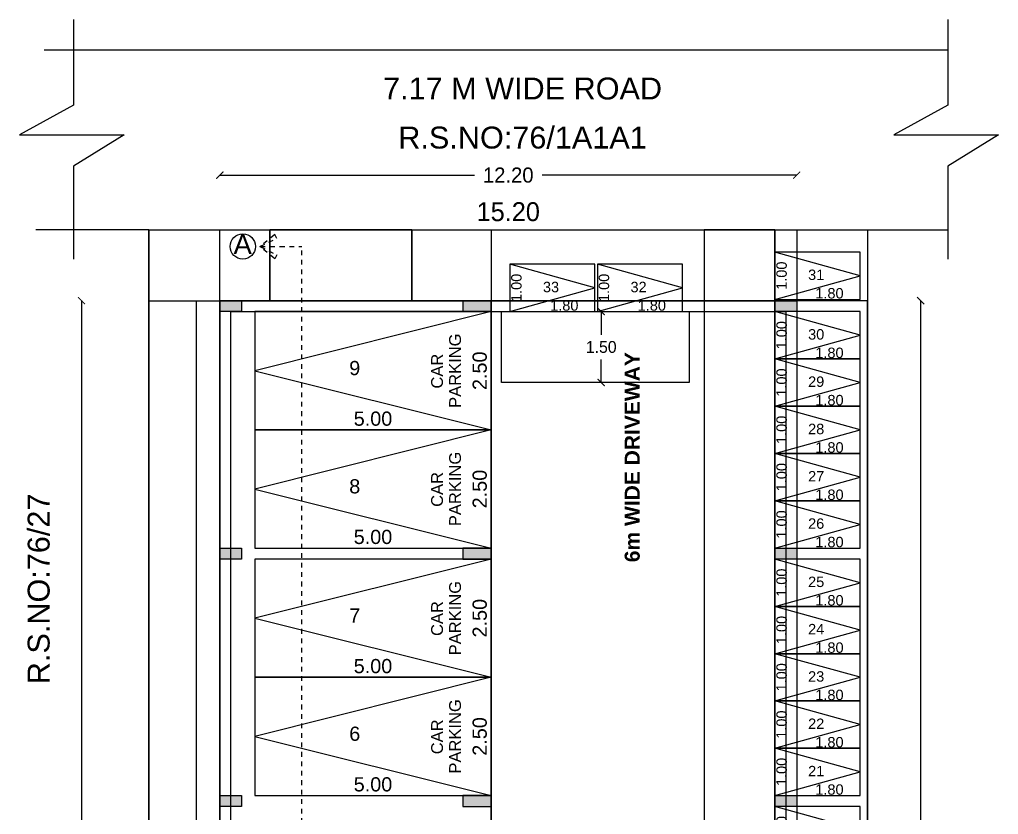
# Model space of a CAD drawing. Header units: metres. Extents: x 21686 to 22035, y 16742 to 16822.
# Drawn here: x 21685.91 to 21706.61, y 16782.58 to 16799.38 of the extents above; entities that cross this region are included whole.
import ezdxf
from ezdxf.enums import TextEntityAlignment as Align

# ---------------------------------------------------------------- set-up
doc = ezdxf.new("R2010")
doc.units = ezdxf.units.M
doc.header["$LTSCALE"] = 1.8
doc.header["$MEASUREMENT"] = 0
for name, pattern in [('CENTER', [2, 1.25, -0.25, 0.25, -0.25]), ('DASHED2', [0.375, 0.25, -0.125]), ('HIDDEN', [0.375, 0.25, -0.125])]:
    doc.linetypes.add(name, pattern=pattern)
for name, color, linetype in [('AS_AT_SITE', 6, 'Continuous'), ('BLK_1_FLR_0_BLT_UP_AREA', 18, 'Continuous'), ('BLK_1_FLR_0_BLT_UP_AREA_DEDUCT', 18, 'Continuous'), ('BLK_1_FLR_0_STILT_PARKING', 13, 'Continuous'), ('BLK_1_LVL_0_BLDG_FOOT_PRINT', 1, 'Continuous'), ('BLK_1_LVL_0_REAR_SETBACK', 11, 'Continuous'), ('BLK_1_LVL_0_SIDE_SETBACK1', 171, 'Continuous'), ('BLK_1_LVL_0_SIDE_SETBACK2', 102, 'Continuous'), ('DRIVE_WAY', 255, 'Continuous'), ('FMB_OR_PLR', 70, 'Continuous'), ('PLOT_BOUNDARY', 70, 'Continuous'), ('RWH', 130, 'Continuous'), ('SEPTIC_TANK', 146, 'Continuous'), ('SUPER_IMPOSED', 5, 'Continuous'), ('TWO_WHEELER_DRIVE_WAY', 6, 'Continuous'), ('WASTE_MANAGEMENT', 240, 'Continuous')]:
    doc.layers.add(name, color=color, linetype=linetype)
doc.layers.add('BLK_1_FIRE_TENDER_MOVEMENT', color=161, linetype='Continuous', lineweight=0)
for name, color, linetype, plot in [('PARKING_SLOT', 30, 'Continuous', False), ('PER_AISLE_WIDTH', 5, 'Continuous', False), ('TWO_WHEELER_PARKING', 2, 'Continuous', False)]:
    doc.layers.add(name, color=color, linetype=linetype, plot=plot)
doc.styles.add('ARIAL', font='arial.ttf')
doc.styles.get("Standard").update_dxf_attribs({"font": 'arial.ttf'})
doc.styles.add('TR', font='arialbd.ttf')
doc.styles.add('USA TEXT', font='GOTHIC.TTF')
doc.dimstyles.new('1-100-ED', dxfattribs={"dimtxt": 0.25, "dimasz": 0.15, "dimexe": 0.18, "dimexo": 0.0625, "dimgap": 0.129, "dimtad": 0, "dimtih": 1, "dimtoh": 1, "dimzin": 0, "dimdsep": 46, "dimtxsty": 'USA TEXT', "dimblk": 'ARCHTICK', "dimcen": 0.1, "dimse1": 1, "dimse2": 1, "dimadec": 0, "dimazin": 0, "dimtfac": 1, "dimtofl": 0, "dimtmove": 0, "dimatfit": 3, "dimldrblk": 'ARCHTICK', "dimfxl": 0, "dimtolj": 1, "dimtzin": 0, "dimarcsym": 0})
doc.dimstyles.new('Copy of ISO-25', dxfattribs={"dimtxt": 0.3, "dimasz": 0, "dimexe": 1.25, "dimexo": 0.625, "dimgap": 0.15, "dimtad": 1, "dimzin": 1, "dimdsep": 46, "dimtxsty": 'Standard', "dimcen": 2.5, "dimse1": 1, "dimse2": 1, "dimsd1": 1, "dimsd2": 1, "dimclrd": 256, "dimadec": 1, "dimazin": 0, "dimtfac": 1, "dimtmove": 0, "dimatfit": 3, "dimfxl": 0, "dimarcsym": 0})

# ---------------------------------------------------------------- blocks, each defined once
blk = doc.blocks.new('*D107')
at = {"layer": 'Defpoints', "color": 0}
for p in [(21703.842, 16795.321), (21688.642, 16794.82), (21703.842, 16794.82)]:
    blk.add_point(p, dxfattribs=at)
at = {"color": 0, "insert": (21696.242, 16795.321), "char_height": 0.4, "attachment_point": 5, "style": 'USA TEXT'}
blk.add_mtext('\\A1;15.20', dxfattribs=at)
blk = doc.blocks.new('_ArchTick')
at = {"color": 0, "linetype": 'ByBlock', "const_width": 0.15}
blk.add_lwpolyline([(-0.5, -0.5), (0.5, 0.5)], dxfattribs=at)
blk = doc.blocks.new('*D108')
at = {"layer": 'Defpoints', "color": 0}
for p in [(21703.842, 16794.943), (21703.842, 16760.743), (21704.347, 16760.743)]:
    blk.add_point(p, dxfattribs=at)
at = {"color": 0, "insert": (21704.347, 16777.843), "char_height": 0.4, "attachment_point": 5, "rotation": 90, "style": 'USA TEXT'}
blk.add_mtext('\\A1;34.20', dxfattribs=at)
blk = doc.blocks.new('*D109')
at = {"layer": 'Defpoints', "color": 0}
for p in [(21688.642, 16794.943), (21688.079, 16760.143), (21688.642, 16760.143)]:
    blk.add_point(p, dxfattribs=at)
at = {"color": 0, "insert": (21688.079, 16776.749), "char_height": 0.4, "attachment_point": 5, "rotation": 90, "style": 'USA TEXT'}
blk.add_mtext('\\A1;34.80', dxfattribs=at)
blk = doc.blocks.new('*D111')
at = {"color": 0, "lineweight": -2}
for p, q in [((21690.142, 16796.096), (21695.525, 16796.096)), ((21702.342, 16796.096), (21696.958, 16796.096))]:
    blk.add_line(p, q, dxfattribs=at)
at = {"layer": 'Defpoints', "color": 0}
for p in [(21702.342, 16796.096), (21690.142, 16793.443), (21702.342, 16793.443)]:
    blk.add_point(p, dxfattribs=at)
at = {"color": 0, "lineweight": -2, "xscale": 0.15, "yscale": 0.15, "zscale": 0.15, "rotation": 180}
blk.add_blockref('_ArchTick', (21690.142, 16796.096), dxfattribs=at)
at = {"color": 0, "lineweight": -2, "xscale": 0.15, "yscale": 0.15, "zscale": 0.15}
blk.add_blockref('_ArchTick', (21702.342, 16796.096), dxfattribs=at)
at = {"color": 0, "insert": (21696.242, 16796.096), "char_height": 0.32, "attachment_point": 5, "style": 'USA TEXT'}
blk.add_mtext('\\A1;12.20', dxfattribs=at)
blk = doc.blocks.new('*D112')
at = {"color": 0, "lineweight": -2}
for p, q in [((21687.22, 16793.443), (21687.22, 16781.305)), ((21687.22, 16767.689), (21687.22, 16779.827))]:
    blk.add_line(p, q, dxfattribs=at)
at = {"layer": 'Defpoints', "color": 0}
for p in [(21690.142, 16793.443), (21687.22, 16767.689), (21690.142, 16767.689)]:
    blk.add_point(p, dxfattribs=at)
at = {"color": 0, "lineweight": -2, "xscale": 0.15, "yscale": 0.15, "zscale": 0.15}
for p, rotation in [((21687.22, 16793.443), 90), ((21687.22, 16767.689), 270)]:
    blk.add_blockref('_ArchTick', p, dxfattribs=dict(at, rotation=rotation))
at = {"color": 0, "insert": (21687.22, 16780.566), "char_height": 0.32, "attachment_point": 5, "rotation": 90, "style": 'USA TEXT'}
blk.add_mtext('\\A1;25.75', dxfattribs=at)
blk = doc.blocks.new('*D113')
at = {"color": 0, "lineweight": -2}
for p, q in [((21704.961, 16793.443), (21704.961, 16781.305)), ((21704.961, 16767.689), (21704.961, 16779.827))]:
    blk.add_line(p, q, dxfattribs=at)
at = {"layer": 'Defpoints', "color": 0}
for p in [(21702.342, 16793.443), (21704.961, 16793.443), (21702.342, 16767.689)]:
    blk.add_point(p, dxfattribs=at)
at = {"color": 0, "lineweight": -2, "xscale": 0.15, "yscale": 0.15, "zscale": 0.15}
for p, rotation in [((21704.961, 16793.443), 90), ((21704.961, 16767.689), 270)]:
    blk.add_blockref('_ArchTick', p, dxfattribs=dict(at, rotation=rotation))
at = {"color": 0, "insert": (21704.961, 16780.566), "char_height": 0.32, "attachment_point": 5, "rotation": 90, "style": 'USA TEXT'}
blk.add_mtext('\\A1;25.75', dxfattribs=at)
blk = doc.blocks.new('*D144')
at = {"layer": 'Defpoints', "color": 0}
for p in [(21690.882, 16782.981), (21695.882, 16782.981), (21695.882, 16782.914)]:
    blk.add_point(p, dxfattribs=at)
at = {"color": 0, "insert": (21693.382, 16783.217), "char_height": 0.3, "attachment_point": 5}
blk.add_mtext('5.00', dxfattribs=at)
blk = doc.blocks.new('*D145')
at = {"layer": 'Defpoints', "color": 0}
for p in [(21695.882, 16785.481), (21695.943, 16785.481), (21695.882, 16782.981)]:
    blk.add_point(p, dxfattribs=at)
at = {"color": 0, "insert": (21695.64, 16784.231), "char_height": 0.3, "attachment_point": 5, "rotation": 90}
blk.add_mtext('2.50', dxfattribs=at)
blk = doc.blocks.new('*D146')
at = {"layer": 'Defpoints', "color": 0}
for p in [(21690.882, 16785.481), (21695.882, 16785.481), (21695.882, 16785.414)]:
    blk.add_point(p, dxfattribs=at)
at = {"color": 0, "insert": (21693.382, 16785.717), "char_height": 0.3, "attachment_point": 5}
blk.add_mtext('5.00', dxfattribs=at)
blk = doc.blocks.new('*D147')
at = {"layer": 'Defpoints', "color": 0}
for p in [(21695.882, 16787.981), (21695.943, 16787.981), (21695.882, 16785.481)]:
    blk.add_point(p, dxfattribs=at)
at = {"color": 0, "insert": (21695.64, 16786.731), "char_height": 0.3, "attachment_point": 5, "rotation": 90}
blk.add_mtext('2.50', dxfattribs=at)
blk = doc.blocks.new('*D148')
at = {"layer": 'Defpoints', "color": 0}
for p in [(21690.882, 16788.211), (21695.882, 16788.211), (21695.882, 16788.144)]:
    blk.add_point(p, dxfattribs=at)
at = {"color": 0, "insert": (21693.382, 16788.447), "char_height": 0.3, "attachment_point": 5}
blk.add_mtext('5.00', dxfattribs=at)
blk = doc.blocks.new('*D149')
at = {"layer": 'Defpoints', "color": 0}
for p in [(21695.882, 16790.711), (21695.943, 16790.711), (21695.882, 16788.211)]:
    blk.add_point(p, dxfattribs=at)
at = {"color": 0, "insert": (21695.64, 16789.461), "char_height": 0.3, "attachment_point": 5, "rotation": 90}
blk.add_mtext('2.50', dxfattribs=at)
blk = doc.blocks.new('*D150')
at = {"layer": 'Defpoints', "color": 0}
for p in [(21690.882, 16790.711), (21695.882, 16790.711), (21695.882, 16790.644)]:
    blk.add_point(p, dxfattribs=at)
at = {"color": 0, "insert": (21693.382, 16790.947), "char_height": 0.3, "attachment_point": 5}
blk.add_mtext('5.00', dxfattribs=at)
blk = doc.blocks.new('*D151')
at = {"layer": 'Defpoints', "color": 0}
for p in [(21695.882, 16793.211), (21695.943, 16793.211), (21695.882, 16790.711)]:
    blk.add_point(p, dxfattribs=at)
at = {"color": 0, "insert": (21695.64, 16791.961), "char_height": 0.3, "attachment_point": 5, "rotation": 90}
blk.add_mtext('2.50', dxfattribs=at)
blk = doc.blocks.new('*D193')
at = {"layer": 'Defpoints', "color": 0}
for p in [(21701.882, 16782.751), (21702.285, 16782.751), (21701.882, 16781.751)]:
    blk.add_point(p, dxfattribs=at)
at = {"color": 0, "insert": (21702.023, 16782.251), "char_height": 0.22, "attachment_point": 5, "rotation": 90}
blk.add_mtext('1.00', dxfattribs=at)
blk = doc.blocks.new('*D194')
at = {"layer": 'Defpoints', "color": 0}
for p in [(21701.882, 16782.981), (21703.682, 16782.981), (21703.682, 16782.846)]:
    blk.add_point(p, dxfattribs=at)
at = {"color": 0, "insert": (21703.034, 16783.108), "char_height": 0.22, "attachment_point": 5}
blk.add_mtext('1.80', dxfattribs=at)
blk = doc.blocks.new('*D195')
at = {"layer": 'Defpoints', "color": 0}
for p in [(21701.882, 16783.981), (21702.285, 16783.981), (21701.882, 16782.981)]:
    blk.add_point(p, dxfattribs=at)
at = {"color": 0, "insert": (21702.023, 16783.481), "char_height": 0.22, "attachment_point": 5, "rotation": 90}
blk.add_mtext('1.00', dxfattribs=at)
blk = doc.blocks.new('*D196')
at = {"layer": 'Defpoints', "color": 0}
for p in [(21701.882, 16783.981), (21703.682, 16783.981), (21703.682, 16783.846)]:
    blk.add_point(p, dxfattribs=at)
at = {"color": 0, "insert": (21703.034, 16784.108), "char_height": 0.22, "attachment_point": 5}
blk.add_mtext('1.80', dxfattribs=at)
blk = doc.blocks.new('*D197')
at = {"layer": 'Defpoints', "color": 0}
for p in [(21701.882, 16784.981), (21702.285, 16784.981), (21701.882, 16783.981)]:
    blk.add_point(p, dxfattribs=at)
at = {"color": 0, "insert": (21702.023, 16784.481), "char_height": 0.22, "attachment_point": 5, "rotation": 90}
blk.add_mtext('1.00', dxfattribs=at)
blk = doc.blocks.new('*D198')
at = {"layer": 'Defpoints', "color": 0}
for p in [(21701.882, 16784.981), (21703.682, 16784.981), (21703.682, 16784.846)]:
    blk.add_point(p, dxfattribs=at)
at = {"color": 0, "insert": (21703.034, 16785.108), "char_height": 0.22, "attachment_point": 5}
blk.add_mtext('1.80', dxfattribs=at)
blk = doc.blocks.new('*D199')
at = {"layer": 'Defpoints', "color": 0}
for p in [(21701.882, 16785.981), (21702.285, 16785.981), (21701.882, 16784.981)]:
    blk.add_point(p, dxfattribs=at)
at = {"color": 0, "insert": (21702.023, 16785.481), "char_height": 0.22, "attachment_point": 5, "rotation": 90}
blk.add_mtext('1.00', dxfattribs=at)
blk = doc.blocks.new('*D200')
at = {"layer": 'Defpoints', "color": 0}
for p in [(21701.882, 16785.981), (21703.682, 16785.981), (21703.682, 16785.846)]:
    blk.add_point(p, dxfattribs=at)
at = {"color": 0, "insert": (21703.034, 16786.108), "char_height": 0.22, "attachment_point": 5}
blk.add_mtext('1.80', dxfattribs=at)
blk = doc.blocks.new('*D201')
at = {"layer": 'Defpoints', "color": 0}
for p in [(21701.882, 16786.981), (21702.285, 16786.981), (21701.882, 16785.981)]:
    blk.add_point(p, dxfattribs=at)
at = {"color": 0, "insert": (21702.023, 16786.481), "char_height": 0.22, "attachment_point": 5, "rotation": 90}
blk.add_mtext('1.00', dxfattribs=at)
blk = doc.blocks.new('*D202')
at = {"layer": 'Defpoints', "color": 0}
for p in [(21701.882, 16786.981), (21703.682, 16786.981), (21703.682, 16786.846)]:
    blk.add_point(p, dxfattribs=at)
at = {"color": 0, "insert": (21703.034, 16787.108), "char_height": 0.22, "attachment_point": 5}
blk.add_mtext('1.80', dxfattribs=at)
blk = doc.blocks.new('*D203')
at = {"layer": 'Defpoints', "color": 0}
for p in [(21701.882, 16787.981), (21702.285, 16787.981), (21701.882, 16786.981)]:
    blk.add_point(p, dxfattribs=at)
at = {"color": 0, "insert": (21702.023, 16787.481), "char_height": 0.22, "attachment_point": 5, "rotation": 90}
blk.add_mtext('1.00', dxfattribs=at)
blk = doc.blocks.new('*D204')
at = {"layer": 'Defpoints', "color": 0}
for p in [(21701.882, 16788.212), (21703.682, 16788.212), (21703.682, 16788.077)]:
    blk.add_point(p, dxfattribs=at)
at = {"color": 0, "insert": (21703.034, 16788.339), "char_height": 0.22, "attachment_point": 5}
blk.add_mtext('1.80', dxfattribs=at)
blk = doc.blocks.new('*D205')
at = {"layer": 'Defpoints', "color": 0}
for p in [(21701.882, 16789.212), (21702.285, 16789.212), (21701.882, 16788.212)]:
    blk.add_point(p, dxfattribs=at)
at = {"color": 0, "insert": (21702.023, 16788.712), "char_height": 0.22, "attachment_point": 5, "rotation": 90}
blk.add_mtext('1.00', dxfattribs=at)
blk = doc.blocks.new('*D206')
at = {"layer": 'Defpoints', "color": 0}
for p in [(21701.882, 16789.212), (21703.682, 16789.212), (21703.682, 16789.077)]:
    blk.add_point(p, dxfattribs=at)
at = {"color": 0, "insert": (21703.034, 16789.339), "char_height": 0.22, "attachment_point": 5}
blk.add_mtext('1.80', dxfattribs=at)
blk = doc.blocks.new('*D207')
at = {"layer": 'Defpoints', "color": 0}
for p in [(21701.882, 16790.212), (21702.285, 16790.212), (21701.882, 16789.212)]:
    blk.add_point(p, dxfattribs=at)
at = {"color": 0, "insert": (21702.023, 16789.712), "char_height": 0.22, "attachment_point": 5, "rotation": 90}
blk.add_mtext('1.00', dxfattribs=at)
blk = doc.blocks.new('*D208')
at = {"layer": 'Defpoints', "color": 0}
for p in [(21701.882, 16790.212), (21703.682, 16790.212), (21703.682, 16790.077)]:
    blk.add_point(p, dxfattribs=at)
at = {"color": 0, "insert": (21703.034, 16790.339), "char_height": 0.22, "attachment_point": 5}
blk.add_mtext('1.80', dxfattribs=at)
blk = doc.blocks.new('*D209')
at = {"layer": 'Defpoints', "color": 0}
for p in [(21701.882, 16791.212), (21702.285, 16791.212), (21701.882, 16790.212)]:
    blk.add_point(p, dxfattribs=at)
at = {"color": 0, "insert": (21702.023, 16790.712), "char_height": 0.22, "attachment_point": 5, "rotation": 90}
blk.add_mtext('1.00', dxfattribs=at)
blk = doc.blocks.new('*D210')
at = {"layer": 'Defpoints', "color": 0}
for p in [(21701.882, 16791.212), (21703.682, 16791.212), (21703.682, 16791.077)]:
    blk.add_point(p, dxfattribs=at)
at = {"color": 0, "insert": (21703.034, 16791.339), "char_height": 0.22, "attachment_point": 5}
blk.add_mtext('1.80', dxfattribs=at)
blk = doc.blocks.new('*D211')
at = {"layer": 'Defpoints', "color": 0}
for p in [(21701.882, 16792.212), (21702.285, 16792.212), (21701.882, 16791.212)]:
    blk.add_point(p, dxfattribs=at)
at = {"color": 0, "insert": (21702.023, 16791.712), "char_height": 0.22, "attachment_point": 5, "rotation": 90}
blk.add_mtext('1.00', dxfattribs=at)
blk = doc.blocks.new('*D212')
at = {"layer": 'Defpoints', "color": 0}
for p in [(21701.882, 16792.212), (21703.682, 16792.212), (21703.682, 16792.077)]:
    blk.add_point(p, dxfattribs=at)
at = {"color": 0, "insert": (21703.034, 16792.339), "char_height": 0.22, "attachment_point": 5}
blk.add_mtext('1.80', dxfattribs=at)
blk = doc.blocks.new('*D213')
at = {"layer": 'Defpoints', "color": 0}
for p in [(21701.882, 16793.212), (21702.285, 16793.212), (21701.882, 16792.212)]:
    blk.add_point(p, dxfattribs=at)
at = {"color": 0, "insert": (21702.023, 16792.712), "char_height": 0.22, "attachment_point": 5, "rotation": 90}
blk.add_mtext('1.00', dxfattribs=at)
blk = doc.blocks.new('*D214')
at = {"layer": 'Defpoints', "color": 0}
for p in [(21701.882, 16793.471), (21703.682, 16793.471), (21703.682, 16793.336)]:
    blk.add_point(p, dxfattribs=at)
at = {"color": 0, "insert": (21703.034, 16793.598), "char_height": 0.22, "attachment_point": 5}
blk.add_mtext('1.80', dxfattribs=at)
blk = doc.blocks.new('*D215')
at = {"layer": 'Defpoints', "color": 0}
for p in [(21701.882, 16794.471), (21702.285, 16794.471), (21701.882, 16793.471)]:
    blk.add_point(p, dxfattribs=at)
at = {"color": 0, "insert": (21702.023, 16793.971), "char_height": 0.22, "attachment_point": 5, "rotation": 90}
blk.add_mtext('1.00', dxfattribs=at)
blk = doc.blocks.new('*D222')
at = {"layer": 'Defpoints', "color": 0}
for p in [(21698.126, 16793.213), (21699.926, 16793.213), (21699.926, 16793.077)]:
    blk.add_point(p, dxfattribs=at)
at = {"color": 0, "insert": (21699.278, 16793.34), "char_height": 0.22, "attachment_point": 5}
blk.add_mtext('1.80', dxfattribs=at)
blk = doc.blocks.new('*D223')
at = {"layer": 'Defpoints', "color": 0}
for p in [(21698.126, 16794.213), (21698.53, 16794.213), (21698.126, 16793.213)]:
    blk.add_point(p, dxfattribs=at)
at = {"color": 0, "insert": (21698.267, 16793.713), "char_height": 0.22, "attachment_point": 5, "rotation": 90}
blk.add_mtext('1.00', dxfattribs=at)
blk = doc.blocks.new('*D224')
at = {"layer": 'Defpoints', "color": 0}
for p in [(21696.275, 16793.213), (21698.075, 16793.213), (21698.075, 16793.077)]:
    blk.add_point(p, dxfattribs=at)
at = {"color": 0, "insert": (21697.427, 16793.34), "char_height": 0.22, "attachment_point": 5}
blk.add_mtext('1.80', dxfattribs=at)
blk = doc.blocks.new('*D225')
at = {"layer": 'Defpoints', "color": 0}
for p in [(21696.275, 16794.213), (21696.678, 16794.213), (21696.275, 16793.213)]:
    blk.add_point(p, dxfattribs=at)
at = {"color": 0, "insert": (21696.416, 16793.713), "char_height": 0.22, "attachment_point": 5, "rotation": 90}
blk.add_mtext('1.00', dxfattribs=at)
blk = doc.blocks.new('*D231')
at = {"layer": 'Defpoints', "color": 0}
for p in [(21698.208, 16793.213), (21698.208, 16793.213), (21698.208, 16791.713)]:
    blk.add_point(p, dxfattribs=at)
at = {"layer": 'TWO_WHEELER_DRIVE_WAY', "color": 0, "lineweight": -2}
for p, q in [((21698.208, 16793.213), (21698.208, 16792.723)), ((21698.208, 16791.713), (21698.208, 16792.202))]:
    blk.add_line(p, q, dxfattribs=at)
at = {"layer": 'TWO_WHEELER_DRIVE_WAY', "color": 0, "lineweight": -2, "xscale": 0.15, "yscale": 0.15, "zscale": 0.15}
for p, rotation in [((21698.208, 16793.213), 90), ((21698.208, 16791.713), 270)]:
    blk.add_blockref('_ArchTick', p, dxfattribs=dict(at, rotation=rotation))
at = {"layer": 'TWO_WHEELER_DRIVE_WAY', "color": 0, "insert": (21698.208, 16792.463), "char_height": 0.25, "attachment_point": 5, "style": 'USA TEXT'}
blk.add_mtext('\\A1;1.50', dxfattribs=at)

msp = doc.modelspace()

# ---------------------------------------------------------------- hatches: boundary and pattern name
h = msp.add_hatch(color=256)
h.dxf.hatch_style = 1
h.paths.add_polyline_path([(21690.6018, 16793.2126), (21690.6018, 16793.4426), (21690.1418, 16793.4426), (21690.1418, 16793.2126)])
h = msp.add_hatch(color=256)
h.dxf.hatch_style = 1
h.paths.add_polyline_path([(21695.2818, 16793.4426), (21695.2818, 16793.2126), (21695.8818, 16793.2126), (21695.8818, 16793.4426)])
h = msp.add_hatch(color=256)
h.dxf.hatch_style = 1
h.paths.add_polyline_path([(21702.3418, 16793.2126), (21702.3418, 16793.4426), (21701.8818, 16793.4426), (21701.8818, 16793.2126)])
h = msp.add_hatch(color=256)
h.dxf.hatch_style = 1
h.paths.add_polyline_path([(21690.6018, 16787.981), (21690.6018, 16788.211), (21690.1418, 16788.211), (21690.1418, 16787.981)])
h = msp.add_hatch(color=256)
h.dxf.hatch_style = 1
h.paths.add_polyline_path([(21695.2818, 16788.211), (21695.2818, 16787.981), (21695.8818, 16787.981), (21695.8818, 16788.211)])
h = msp.add_hatch(color=256)
h.dxf.hatch_style = 1
h.paths.add_polyline_path([(21702.3418, 16787.981), (21702.3418, 16788.211), (21701.8818, 16788.211), (21701.8818, 16787.981)])
h = msp.add_hatch(color=256)
h.dxf.hatch_style = 1
h.paths.add_polyline_path([(21690.6018, 16782.751), (21690.6018, 16782.981), (21690.1418, 16782.981), (21690.1418, 16782.751)])
h = msp.add_hatch(color=256)
h.dxf.hatch_style = 1
h.paths.add_polyline_path([(21695.2818, 16782.981), (21695.2818, 16782.751), (21695.8818, 16782.751), (21695.8818, 16782.981)])
h = msp.add_hatch(color=256)
h.dxf.hatch_style = 1
h.paths.add_polyline_path([(21702.3418, 16782.751), (21702.3418, 16782.981), (21701.8818, 16782.981), (21701.8818, 16782.751)])

# ---------------------------------------------------------------- linework, layer by layer
for p, q in [((21687.052, 16799.3845), (21687.052, 16797.5742)), ((21705.5375, 16799.3845), (21705.5375, 16797.5742)), ((21686.432, 16798.7433), (21705.5375, 16798.7433)), ((21687.052, 16797.5742), (21685.9091, 16796.9483)), ((21705.5375, 16797.5742), (21704.3946, 16796.9483)), ((21685.9091, 16796.9483), (21688.1214, 16796.9483)), ((21688.1214, 16796.9483), (21687.052, 16796.2849)), ((21704.3946, 16796.9483), (21706.6069, 16796.9483)), ((21706.6069, 16796.9483), (21705.5375, 16796.2849)), ((21687.052, 16796.2849), (21687.052, 16794.3225)), ((21705.5375, 16796.2849), (21705.5375, 16794.3225)), ((21688.6418, 16794.9426), (21686.2564, 16794.9426)), ((21688.6418, 16794.9426), (21703.8418, 16794.9426)), ((21688.6418, 16794.9426), (21688.6418, 16777.5426)), ((21695.8818, 16794.9426), (21695.8818, 16760.4284)), ((21701.8818, 16794.9426), (21701.8818, 16760.6652)), ((21703.8418, 16794.9426), (21703.8418, 16760.7426)), ((21703.8418, 16794.9426), (21705.5375, 16794.9426)), ((21690.1418, 16793.4426), (21702.3418, 16793.4426)), ((21690.1418, 16793.4426), (21690.1418, 16777.5426)), ((21702.3418, 16793.4426), (21702.3418, 16767.6888)), ((21690.3718, 16793.2126), (21702.1118, 16793.2126)), ((21690.3718, 16793.2126), (21690.3718, 16773.1794)), ((21702.1118, 16793.2126), (21702.1118, 16767.9188))]:
    msp.add_line(p, q)
at = {"linetype": 'CENTER', "ltscale": 0.05}
for p, q in [((21691.3084, 16794.8442), (21690.9915, 16794.5863)), ((21690.9915, 16794.5863), (21691.3495, 16794.759)), ((21691.3495, 16794.759), (21691.3084, 16794.8442)), ((21690.9915, 16794.5863), (21691.8806, 16794.5863)), ((21690.9915, 16794.5863), (21691.3495, 16794.4135)), ((21691.3084, 16794.3284), (21690.9915, 16794.5863)), ((21691.3495, 16794.4135), (21691.3084, 16794.3284))]:
    msp.add_line(p, q, dxfattribs=at)
at = {"linetype": 'HIDDEN', "ltscale": 0.003}
msp.add_line((21691.8806, 16766.604), (21691.8806, 16794.5863), dxfattribs=at)
for points in [[(21701.8818, 16793.4711), (21703.6818, 16793.4711), (21703.6818, 16794.4711), (21701.8818, 16794.4711), (21701.8818, 16793.4711), (21703.6818, 16793.9711), (21701.8818, 16794.4711)], [(21696.2748, 16793.2126), (21698.0748, 16793.2126), (21698.0748, 16794.2126), (21696.2748, 16794.2126), (21696.2748, 16793.2126), (21698.0748, 16793.7126), (21696.2748, 16794.2126)], [(21698.1264, 16793.2126), (21699.9264, 16793.2126), (21699.9264, 16794.2126), (21698.1264, 16794.2126), (21698.1264, 16793.2126), (21699.9264, 16793.7126), (21698.1264, 16794.2126)], [(21695.8818, 16793.211), (21690.8818, 16793.211), (21690.8818, 16790.711), (21695.8818, 16790.711), (21695.8818, 16793.211), (21690.8818, 16791.961), (21695.8818, 16790.711)], [(21701.8818, 16792.2122), (21703.6818, 16792.2122), (21703.6818, 16793.2122), (21701.8818, 16793.2122), (21701.8818, 16792.2122), (21703.6818, 16792.7122), (21701.8818, 16793.2122)], [(21701.8818, 16791.2122), (21703.6818, 16791.2122), (21703.6818, 16792.2122), (21701.8818, 16792.2122), (21701.8818, 16791.2122), (21703.6818, 16791.7122), (21701.8818, 16792.2122)], [(21701.8818, 16790.2122), (21703.6818, 16790.2122), (21703.6818, 16791.2122), (21701.8818, 16791.2122), (21701.8818, 16790.2122), (21703.6818, 16790.7122), (21701.8818, 16791.2122)], [(21695.8818, 16790.711), (21690.8818, 16790.711), (21690.8818, 16788.211), (21695.8818, 16788.211), (21695.8818, 16790.711), (21690.8818, 16789.461), (21695.8818, 16788.211)], [(21701.8818, 16789.2122), (21703.6818, 16789.2122), (21703.6818, 16790.2122), (21701.8818, 16790.2122), (21701.8818, 16789.2122), (21703.6818, 16789.7122), (21701.8818, 16790.2122)], [(21701.8818, 16788.2122), (21703.6818, 16788.2122), (21703.6818, 16789.2122), (21701.8818, 16789.2122), (21701.8818, 16788.2122), (21703.6818, 16788.7122), (21701.8818, 16789.2122)], [(21695.8818, 16787.981), (21690.8818, 16787.981), (21690.8818, 16785.481), (21695.8818, 16785.481), (21695.8818, 16787.981), (21690.8818, 16786.731), (21695.8818, 16785.481)], [(21701.8818, 16786.981), (21703.6818, 16786.981), (21703.6818, 16787.981), (21701.8818, 16787.981), (21701.8818, 16786.981), (21703.6818, 16787.481), (21701.8818, 16787.981)], [(21701.8818, 16785.981), (21703.6818, 16785.981), (21703.6818, 16786.981), (21701.8818, 16786.981), (21701.8818, 16785.981), (21703.6818, 16786.481), (21701.8818, 16786.981)], [(21701.8818, 16784.981), (21703.6818, 16784.981), (21703.6818, 16785.981), (21701.8818, 16785.981), (21701.8818, 16784.981), (21703.6818, 16785.481), (21701.8818, 16785.981)], [(21695.8818, 16785.481), (21690.8818, 16785.481), (21690.8818, 16782.981), (21695.8818, 16782.981), (21695.8818, 16785.481), (21690.8818, 16784.231), (21695.8818, 16782.981)], [(21701.8818, 16783.981), (21703.6818, 16783.981), (21703.6818, 16784.981), (21701.8818, 16784.981), (21701.8818, 16783.981), (21703.6818, 16784.481), (21701.8818, 16784.981)], [(21701.8818, 16782.981), (21703.6818, 16782.981), (21703.6818, 16783.981), (21701.8818, 16783.981), (21701.8818, 16782.981), (21703.6818, 16783.481), (21701.8818, 16783.981)], [(21701.8818, 16781.751), (21703.6818, 16781.751), (21703.6818, 16782.751), (21701.8818, 16782.751), (21701.8818, 16781.751), (21703.6818, 16782.251), (21701.8818, 16782.751)]]:
    msp.add_lwpolyline(points)
for points in [[(21690.1418, 16793.4426), (21690.6018, 16793.4426), (21690.6018, 16793.2126), (21690.1418, 16793.2126)], [(21695.2818, 16793.2126), (21695.8818, 16793.2126), (21695.8818, 16793.4426), (21695.2818, 16793.4426)], [(21701.8818, 16793.4426), (21702.3418, 16793.4426), (21702.3418, 16793.2126), (21701.8818, 16793.2126)], [(21690.1418, 16788.211), (21690.6018, 16788.211), (21690.6018, 16787.981), (21690.1418, 16787.981)], [(21695.2818, 16787.981), (21695.8818, 16787.981), (21695.8818, 16788.211), (21695.2818, 16788.211)], [(21701.8818, 16788.211), (21702.3418, 16788.211), (21702.3418, 16787.981), (21701.8818, 16787.981)], [(21690.1418, 16782.981), (21690.6018, 16782.981), (21690.6018, 16782.751), (21690.1418, 16782.751)], [(21695.2818, 16782.751), (21695.8818, 16782.751), (21695.8818, 16782.981), (21695.2818, 16782.981)], [(21701.8818, 16782.981), (21702.3418, 16782.981), (21702.3418, 16782.751), (21701.8818, 16782.751)]]:
    msp.add_lwpolyline(points, close=True)
msp.add_circle((21690.6288, 16794.5889), 0.2684)
at = {"layer": 'AS_AT_SITE'}
msp.add_lwpolyline([(21688.6418, 16794.9426), (21703.8418, 16794.9426), (21703.8418, 16760.7426), (21688.6418, 16760.1426), (21688.6418, 16777.5426)], close=True, dxfattribs=at)
at = {"layer": 'BLK_1_FIRE_TENDER_MOVEMENT'}
for points in [[(21690.1418, 16793.4426), (21690.1418, 16794.9426), (21702.3418, 16794.9426), (21702.3418, 16793.4426)], [(21690.1418, 16767.6888), (21688.6418, 16767.6888), (21688.6418, 16777.5426), (21688.6418, 16793.4426), (21690.1418, 16793.4426)], [(21702.3418, 16793.4426), (21703.8418, 16793.4426), (21703.8418, 16767.6888), (21702.3418, 16767.6888)]]:
    msp.add_lwpolyline(points, close=True, dxfattribs=at)
at = {"layer": 'BLK_1_FLR_0_BLT_UP_AREA', "color": 18, "linetype": 'DASHED2'}
msp.add_lwpolyline([(21690.1418, 16793.4426), (21702.3418, 16793.4426), (21702.3418, 16767.6888), (21690.1418, 16767.6888)], close=True, dxfattribs=at)
at = {"layer": 'BLK_1_FLR_0_BLT_UP_AREA_DEDUCT', "color": 18, "linetype": 'DASHED2'}
msp.add_lwpolyline([(21690.1418, 16793.4426), (21702.3418, 16793.4426), (21702.3418, 16767.6888), (21690.1418, 16767.6888)], close=True, dxfattribs=at)
at = {"layer": 'BLK_1_FLR_0_STILT_PARKING', "color": 13}
msp.add_lwpolyline([(21690.1418, 16793.4426), (21702.3418, 16793.4426), (21702.3418, 16767.6888), (21690.1418, 16767.6888)], close=True, dxfattribs=at)
at = {"layer": 'BLK_1_LVL_0_BLDG_FOOT_PRINT'}
msp.add_lwpolyline([(21702.3418, 16767.6888), (21690.1418, 16767.6888), (21690.1418, 16793.4426), (21702.3418, 16793.4426)], close=True, dxfattribs=at)
at = {"layer": 'BLK_1_LVL_0_REAR_SETBACK'}
msp.add_lwpolyline([(21690.1418, 16793.4426), (21690.1418, 16794.9426), (21702.3418, 16794.9426), (21702.3418, 16793.4426)], close=True, dxfattribs=at)
at = {"layer": 'BLK_1_LVL_0_SIDE_SETBACK1'}
msp.add_lwpolyline([(21690.1418, 16767.6888), (21688.6418, 16767.6888), (21688.6418, 16793.4426), (21690.1418, 16793.4426)], close=True, dxfattribs=at)
at = {"layer": 'BLK_1_LVL_0_SIDE_SETBACK2'}
msp.add_lwpolyline([(21702.3418, 16767.6888), (21703.8418, 16767.6888), (21703.8418, 16793.4426), (21702.3418, 16793.4426)], close=True, dxfattribs=at)
at = {"layer": 'DRIVE_WAY', "color": 255}
msp.add_lwpolyline([(21695.8818, 16761.2232), (21695.8818, 16793.2122), (21701.8818, 16793.2122), (21701.8818, 16761.2232)], close=True, dxfattribs=at)
at = {"layer": 'FMB_OR_PLR'}
msp.add_lwpolyline([(21688.6418, 16794.9426), (21703.8418, 16794.9426), (21703.8418, 16760.7426), (21688.6418, 16760.1426), (21688.6418, 16777.5426)], close=True, dxfattribs=at)
at = {"layer": 'PARKING_SLOT'}
for points in [[(21690.8818, 16790.7111), (21695.8818, 16790.7111), (21695.8818, 16793.2111), (21690.8818, 16793.2111)], [(21690.8818, 16788.211), (21695.8818, 16788.211), (21695.8818, 16790.711), (21690.8818, 16790.711)], [(21690.8818, 16785.481), (21695.8818, 16785.481), (21695.8818, 16787.981), (21690.8818, 16787.981)], [(21690.8818, 16782.9799), (21695.8818, 16782.9799), (21695.8818, 16785.4799), (21690.8818, 16785.4799)]]:
    msp.add_lwpolyline(points, close=True, dxfattribs=at)
at = {"layer": 'PER_AISLE_WIDTH', "color": 5}
msp.add_lwpolyline([(21695.8818, 16761.2232), (21695.8818, 16793.2122), (21701.8818, 16793.2122), (21701.8818, 16761.2232)], close=True, dxfattribs=at)
at = {"layer": 'PLOT_BOUNDARY'}
msp.add_lwpolyline([(21688.6418, 16794.9426), (21703.8418, 16794.9426), (21703.8418, 16760.7426), (21688.6418, 16760.1426), (21688.6418, 16777.5426)], close=True, dxfattribs=at)
at = {"layer": 'RWH'}
msp.add_lwpolyline([(21689.6418, 16767.6888), (21688.6418, 16767.6888), (21688.6418, 16793.4426), (21689.6418, 16793.4426)], close=True, dxfattribs=at)
at = {"layer": 'SEPTIC_TANK'}
msp.add_lwpolyline([(21691.2016, 16793.4426), (21691.2016, 16794.9426), (21694.2016, 16794.9426), (21694.2016, 16793.4426)], close=True, dxfattribs=at)
at = {"layer": 'SUPER_IMPOSED'}
msp.add_lwpolyline([(21688.6418, 16794.9426), (21703.8418, 16794.9426), (21703.8418, 16760.7426), (21688.6418, 16760.1426), (21688.6418, 16777.5426)], close=True, dxfattribs=at)
at = {"layer": 'TWO_WHEELER_DRIVE_WAY'}
for points in [[(21701.8818, 16760.7384), (21701.8818, 16794.9426), (21700.3818, 16794.9426), (21700.3818, 16760.7384)], [(21696.1007, 16793.2126), (21700.0678, 16793.2126), (21700.0678, 16791.7126), (21696.1007, 16791.7126)]]:
    msp.add_lwpolyline(points, close=True, dxfattribs=at)
at = {"layer": 'TWO_WHEELER_PARKING'}
for points in [[(21701.8818, 16793.4711), (21703.6818, 16793.4711), (21703.6818, 16794.4711), (21701.8818, 16794.4711)], [(21696.2748, 16793.2126), (21698.0748, 16793.2126), (21698.0748, 16794.2126), (21696.2748, 16794.2126)], [(21698.1264, 16793.2126), (21699.9264, 16793.2126), (21699.9264, 16794.2126), (21698.1264, 16794.2126)], [(21701.8818, 16792.2139), (21703.6818, 16792.2139), (21703.6818, 16793.2139), (21701.8818, 16793.2139)], [(21701.8818, 16791.2131), (21703.6818, 16791.2131), (21703.6818, 16792.2131), (21701.8818, 16792.2131)], [(21701.8818, 16790.2113), (21703.6818, 16790.2113), (21703.6818, 16791.2113), (21701.8818, 16791.2113)], [(21701.8818, 16789.2108), (21703.6818, 16789.2108), (21703.6818, 16790.2108), (21701.8818, 16790.2108)], [(21701.8818, 16788.2091), (21703.6818, 16788.2091), (21703.6818, 16789.2091), (21701.8818, 16789.2091)], [(21701.8818, 16786.9814), (21703.6818, 16786.9814), (21703.6818, 16787.9814), (21701.8818, 16787.9814)], [(21701.8818, 16785.9809), (21703.6818, 16785.9809), (21703.6818, 16786.9809), (21701.8818, 16786.9809)], [(21701.8818, 16784.9809), (21703.6818, 16784.9809), (21703.6818, 16785.9809), (21701.8818, 16785.9809)], [(21701.8818, 16783.9808), (21703.6818, 16783.9808), (21703.6818, 16784.9808), (21701.8818, 16784.9808)], [(21701.8818, 16782.9806), (21703.6818, 16782.9806), (21703.6818, 16783.9806), (21701.8818, 16783.9806)], [(21701.8818, 16781.751), (21703.6818, 16781.751), (21703.6818, 16782.751), (21701.8818, 16782.751)]]:
    msp.add_lwpolyline(points, close=True, dxfattribs=at)
at = {"layer": 'WASTE_MANAGEMENT'}
msp.add_lwpolyline([(21694.2016, 16793.4426), (21694.2016, 16794.9426), (21691.2016, 16794.9426), (21691.2016, 16793.4426)], close=True, dxfattribs=at)

# ---------------------------------------------------------------- texts
at = {"style": 'ARIAL'}
for s, height, rotation, p in [('7.17 M WIDE ROAD', 0.463511, 360, (21696.5446, 16797.9278)), ('R.S.NO:76/1A1A1', 0.463511, 360, (21696.5446, 16796.8905)), ('31', 0.22, 360, (21702.7533, 16793.99)), ('33', 0.22, 360, (21697.1463, 16793.7314)), ('32', 0.22, 360, (21698.9979, 16793.7314)), ('PARKING', 0.25, 90, (21695.1176, 16791.9626)), ('30', 0.22, 360, (21702.7533, 16792.731)), ('CAR', 0.25, 90, (21694.7367, 16791.9533)), ('9', 0.3, 360, (21692.9963, 16792.0187)), ('29', 0.22, 360, (21702.7533, 16791.731)), ('28', 0.22, 360, (21702.7533, 16790.731)), ('PARKING', 0.25, 90, (21695.1176, 16789.4626)), ('CAR', 0.25, 90, (21694.7367, 16789.4533)), ('27', 0.22, 360, (21702.7533, 16789.731)), ('8', 0.3, 360, (21692.9963, 16789.5187)), ('R.S.NO:76/27', 0.463511, 90, (21686.3124, 16787.3502)), ('26', 0.22, 360, (21702.7533, 16788.731)), ('25', 0.22, 360, (21702.7533, 16787.4998)), ('PARKING', 0.25, 90, (21695.1176, 16786.7326)), ('7', 0.3, 360, (21692.9963, 16786.7887)), ('CAR', 0.25, 90, (21694.7367, 16786.7233)), ('24', 0.22, 360, (21702.7533, 16786.4998)), ('23', 0.22, 360, (21702.7533, 16785.4998)), ('PARKING', 0.25, 90, (21695.1176, 16784.2326)), ('22', 0.22, 360, (21702.7533, 16784.4998)), ('6', 0.3, 360, (21692.9963, 16784.2887)), ('CAR', 0.25, 90, (21694.7367, 16784.2233)), ('21', 0.22, 360, (21702.7533, 16783.4998))]:
    msp.add_text(s, height=height, rotation=rotation, dxfattribs=at).set_placement(p, align=Align.MIDDLE_CENTER)
msp.add_text('A', height=0.4143).set_placement((21690.4343, 16794.4293))
at = {"ltscale": 0.1, "style": 'TR'}
msp.add_text('6m WIDE DRIVEWAY', height=0.317879, rotation=90, dxfattribs=at).set_placement((21699.022, 16787.9141))

# ---------------------------------------------------------------- dimensions: what is measured, and where the dimension line sits
for base, p1, p2, angle, dimstyle, override, picture, middle in [((21702.3418, 16796.0961), (21690.1418, 16793.4426), (21702.3418, 16793.4426), 0, '1-100-ED', {"dimtxt": 0.32, "dimgap": 0.2}, '*D111', (21696.2418, 16796.0961)), ((21703.8418, 16795.3208), (21688.6418, 16794.8199), (21703.8418, 16794.8199), 0, '1-100-ED', {"dimtxt": 0.4, "dimsd1": 1, "dimsd2": 1}, '*D107', (21696.2418, 16795.3208)), ((21688.0788, 16760.1426), (21688.6418, 16794.9426), (21688.6418, 16760.1426), 270, '1-100-ED', {"dimtxt": 0.4, "dimtih": 0, "dimsd1": 1, "dimsd2": 1}, '*D109', (21688.0788, 16776.7488)), ((21702.285, 16794.4711), (21701.8818, 16793.4711), (21701.8818, 16794.4711), 90, 'Copy of ISO-25', {"dimtxt": 0.22, "dimpost": '\\X', "dimfxl": 0.18}, '*D215', (21702.285, 16793.9711)), ((21696.678, 16794.2126), (21696.2748, 16793.2126), (21696.2748, 16794.2126), 90, 'Copy of ISO-25', {"dimtxt": 0.22, "dimpost": '\\X', "dimfxl": 0.18}, '*D225', (21696.678, 16793.7126)), ((21698.5296, 16794.2126), (21698.1264, 16793.2126), (21698.1264, 16794.2126), 90, 'Copy of ISO-25', {"dimtxt": 0.22, "dimpost": '\\X', "dimfxl": 0.18}, '*D223', (21698.5296, 16793.7126)), ((21703.6818, 16793.336), (21701.8818, 16793.4711), (21703.6818, 16793.4711), 0, 'Copy of ISO-25', {"dimtxt": 0.22, "dimpost": '\\X', "dimfxl": 0.18}, '*D214', (21703.0335, 16793.336)), ((21698.0748, 16793.0774), (21696.2748, 16793.2126), (21698.0748, 16793.2126), 0, 'Copy of ISO-25', {"dimtxt": 0.22, "dimpost": '\\X', "dimfxl": 0.18}, '*D224', (21697.4265, 16793.0774)), ((21699.9264, 16793.0774), (21698.1264, 16793.2126), (21699.9264, 16793.2126), 0, 'Copy of ISO-25', {"dimtxt": 0.22, "dimpost": '\\X', "dimfxl": 0.18}, '*D222', (21699.2781, 16793.0774)), ((21702.285, 16793.2122), (21701.8818, 16792.2122), (21701.8818, 16793.2122), 90, 'Copy of ISO-25', {"dimtxt": 0.22, "dimpost": '\\X', "dimfxl": 0.18}, '*D213', (21702.285, 16792.7122)), ((21703.6818, 16792.077), (21701.8818, 16792.2122), (21703.6818, 16792.2122), 0, 'Copy of ISO-25', {"dimtxt": 0.22, "dimpost": '\\X', "dimfxl": 0.18}, '*D212', (21703.0335, 16792.077)), ((21702.285, 16792.2122), (21701.8818, 16791.2122), (21701.8818, 16792.2122), 90, 'Copy of ISO-25', {"dimtxt": 0.22, "dimpost": '\\X', "dimfxl": 0.18}, '*D211', (21702.285, 16791.7122)), ((21703.6818, 16791.077), (21701.8818, 16791.2122), (21703.6818, 16791.2122), 0, 'Copy of ISO-25', {"dimtxt": 0.22, "dimpost": '\\X', "dimfxl": 0.18}, '*D210', (21703.0335, 16791.077)), ((21702.285, 16791.2122), (21701.8818, 16790.2122), (21701.8818, 16791.2122), 90, 'Copy of ISO-25', {"dimtxt": 0.22, "dimpost": '\\X', "dimfxl": 0.18}, '*D209', (21702.285, 16790.7122)), ((21703.6818, 16790.077), (21701.8818, 16790.2122), (21703.6818, 16790.2122), 0, 'Copy of ISO-25', {"dimtxt": 0.22, "dimpost": '\\X', "dimfxl": 0.18}, '*D208', (21703.0335, 16790.077)), ((21702.285, 16790.2122), (21701.8818, 16789.2122), (21701.8818, 16790.2122), 90, 'Copy of ISO-25', {"dimtxt": 0.22, "dimpost": '\\X', "dimfxl": 0.18}, '*D207', (21702.285, 16789.7122)), ((21703.6818, 16789.077), (21701.8818, 16789.2122), (21703.6818, 16789.2122), 0, 'Copy of ISO-25', {"dimtxt": 0.22, "dimpost": '\\X', "dimfxl": 0.18}, '*D206', (21703.0335, 16789.077)), ((21702.285, 16789.2122), (21701.8818, 16788.2122), (21701.8818, 16789.2122), 90, 'Copy of ISO-25', {"dimtxt": 0.22, "dimpost": '\\X', "dimfxl": 0.18}, '*D205', (21702.285, 16788.7122)), ((21703.6818, 16788.077), (21701.8818, 16788.2122), (21703.6818, 16788.2122), 0, 'Copy of ISO-25', {"dimtxt": 0.22, "dimpost": '\\X', "dimfxl": 0.18}, '*D204', (21703.0335, 16788.077)), ((21702.285, 16787.981), (21701.8818, 16786.981), (21701.8818, 16787.981), 90, 'Copy of ISO-25', {"dimtxt": 0.22, "dimpost": '\\X', "dimfxl": 0.18}, '*D203', (21702.285, 16787.481)), ((21703.6818, 16786.8458), (21701.8818, 16786.981), (21703.6818, 16786.981), 0, 'Copy of ISO-25', {"dimtxt": 0.22, "dimpost": '\\X', "dimfxl": 0.18}, '*D202', (21703.0335, 16786.8458)), ((21702.285, 16786.981), (21701.8818, 16785.981), (21701.8818, 16786.981), 90, 'Copy of ISO-25', {"dimtxt": 0.22, "dimpost": '\\X', "dimfxl": 0.18}, '*D201', (21702.285, 16786.481)), ((21703.6818, 16785.8458), (21701.8818, 16785.981), (21703.6818, 16785.981), 0, 'Copy of ISO-25', {"dimtxt": 0.22, "dimpost": '\\X', "dimfxl": 0.18}, '*D200', (21703.0335, 16785.8458)), ((21702.285, 16785.981), (21701.8818, 16784.981), (21701.8818, 16785.981), 90, 'Copy of ISO-25', {"dimtxt": 0.22, "dimpost": '\\X', "dimfxl": 0.18}, '*D199', (21702.285, 16785.481)), ((21703.6818, 16784.8458), (21701.8818, 16784.981), (21703.6818, 16784.981), 0, 'Copy of ISO-25', {"dimtxt": 0.22, "dimpost": '\\X', "dimfxl": 0.18}, '*D198', (21703.0335, 16784.8458)), ((21702.285, 16784.981), (21701.8818, 16783.981), (21701.8818, 16784.981), 90, 'Copy of ISO-25', {"dimtxt": 0.22, "dimpost": '\\X', "dimfxl": 0.18}, '*D197', (21702.285, 16784.481)), ((21703.6818, 16783.8458), (21701.8818, 16783.981), (21703.6818, 16783.981), 0, 'Copy of ISO-25', {"dimtxt": 0.22, "dimpost": '\\X', "dimfxl": 0.18}, '*D196', (21703.0335, 16783.8458)), ((21702.285, 16783.981), (21701.8818, 16782.981), (21701.8818, 16783.981), 90, 'Copy of ISO-25', {"dimtxt": 0.22, "dimpost": '\\X', "dimfxl": 0.18}, '*D195', (21702.285, 16783.481)), ((21703.6818, 16782.8458), (21701.8818, 16782.981), (21703.6818, 16782.981), 0, 'Copy of ISO-25', {"dimtxt": 0.22, "dimpost": '\\X', "dimfxl": 0.18}, '*D194', (21703.0335, 16782.8458)), ((21702.285, 16782.751), (21701.8818, 16781.751), (21701.8818, 16782.751), 90, 'Copy of ISO-25', {"dimtxt": 0.22, "dimpost": '\\X', "dimfxl": 0.18}, '*D193', (21702.285, 16782.251))]:
    dim = msp.add_linear_dim(base=base, p1=p1, p2=p2, angle=angle, dimstyle=dimstyle, override=override)
    dim.commit()
    dim.dimension.update_dxf_attribs({"geometry": picture, "text_midpoint": middle, "dimtype": 161})
for p1, p2, distance, dimstyle, override, picture, middle in [((21703.8418, 16794.9426), (21703.8418, 16760.7426), 0.5049, '1-100-ED', {"dimtxt": 0.4, "dimtih": 0, "dimsd1": 1, "dimsd2": 1}, '*D108', (21704.3466, 16777.8426)), ((21690.1418, 16793.4426), (21690.1418, 16767.6894), -2.9218, '1-100-ED', {"dimtxt": 0.32, "dimgap": 0.2, "dimtih": 0}, '*D112', (21687.22, 16780.566)), ((21702.3418, 16767.6894), (21702.3418, 16793.4426), -2.6192, '1-100-ED', {"dimtxt": 0.32, "dimgap": 0.2, "dimtih": 0}, '*D113', (21704.9609, 16780.566)), ((21695.8818, 16790.711), (21695.8818, 16793.211), -0.061, 'Copy of ISO-25', {"dimpost": '\\X', "dimfxl": 0.18}, '*D151', (21695.6395, 16791.961)), ((21690.8818, 16790.711), (21695.8818, 16790.711), -0.0674, 'Copy of ISO-25', {"dimpost": '\\X', "dimfxl": 0.18}, '*D150', (21693.3818, 16790.9468)), ((21695.8818, 16788.211), (21695.8818, 16790.711), -0.061, 'Copy of ISO-25', {"dimpost": '\\X', "dimfxl": 0.18}, '*D149', (21695.6395, 16789.461)), ((21690.8818, 16788.211), (21695.8818, 16788.211), -0.0674, 'Copy of ISO-25', {"dimpost": '\\X', "dimfxl": 0.18}, '*D148', (21693.3818, 16788.4468)), ((21695.8818, 16785.481), (21695.8818, 16787.981), -0.061, 'Copy of ISO-25', {"dimpost": '\\X', "dimfxl": 0.18}, '*D147', (21695.6395, 16786.731)), ((21690.8818, 16785.481), (21695.8818, 16785.481), -0.0674, 'Copy of ISO-25', {"dimpost": '\\X', "dimfxl": 0.18}, '*D146', (21693.3818, 16785.7168)), ((21695.8818, 16782.981), (21695.8818, 16785.481), -0.061, 'Copy of ISO-25', {"dimpost": '\\X', "dimfxl": 0.18}, '*D145', (21695.6395, 16784.231)), ((21690.8818, 16782.981), (21695.8818, 16782.981), -0.0674, 'Copy of ISO-25', {"dimpost": '\\X', "dimfxl": 0.18}, '*D144', (21693.3818, 16783.2168))]:
    dim = msp.add_aligned_dim(p1=p1, p2=p2, distance=distance, dimstyle=dimstyle, override=override)
    dim.commit()
    dim.dimension.update_dxf_attribs({"geometry": picture, "text_midpoint": middle})
at = {"layer": 'TWO_WHEELER_DRIVE_WAY'}
dim = msp.add_aligned_dim(p1=(21698.2077, 16791.7126), p2=(21698.2077, 16793.2126), distance=0, dimstyle='1-100-ED', dxfattribs=at)
dim.commit()
dim.dimension.update_dxf_attribs({"geometry": '*D231', "text_midpoint": (21698.2077, 16792.4626)})

doc.saveas('drawing.dxf')
